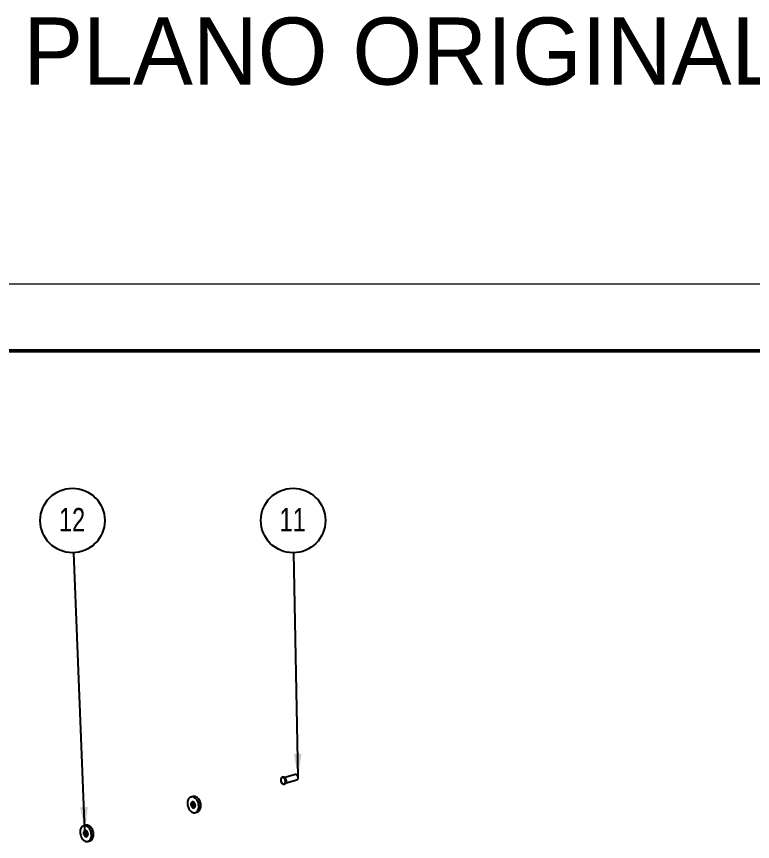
# Model space of a CAD drawing. Header units: millimetres. Extents: x -7982 to 6300, y -38 to 5016.
# Drawn here: x -6477 to -4832, y 3171 to 5014 of the extents above; entities that cross this region are included whole.
import ezdxf

# ---------------------------------------------------------------- set-up
doc = ezdxf.new("R2010")
doc.units = ezdxf.units.MM
doc.header["$LTSCALE"] = 15
doc.layers.add('FORMATO', color=7, linetype='Continuous')
doc.styles.add('SLDTEXTSTYLE1', font='TXT', dxfattribs={"width": 0.75})
doc.dimstyles.new('SLDDIMSTYLE0', dxfattribs={"dimtxt": 0.18, "dimasz": 52.5, "dimexe": 0, "dimexo": 0.0625, "dimgap": 0, "dimtad": 0, "dimtih": 1, "dimtoh": 1, "dimdec": 0, "dimrnd": 1e-09, "dimzin": 0, "dimdsep": 46, "dimtxsty": 'Standard', "dimsah": 1, "dimcen": 0.09, "dimadec": 0, "dimazin": 0, "dimtfac": 52.5, "dimtdec": 0, "dimtofl": 0, "dimtmove": 0, "dimatfit": 3, "dimfxl": 1, "dimfrac": 2, "dimtolj": 1, "dimtzin": 0, "dimarcsym": 0})

# ---------------------------------------------------------------- blocks, each defined once
blk = doc.blocks.new('SW_NOTE_0_6')
at = {"layer": 'FORMATO', "color": 0}
blk.add_circle((-2.9, 72.1), 72.1, dxfattribs=at)
at = {"layer": 'FORMATO', "color": 0, "insert": (-3.9, 100.1), "char_height": 52.5, "attachment_point": 2, "style": 'SLDTEXTSTYLE1'}
blk.add_mtext('12', dxfattribs=at)
blk = doc.blocks.new('SW_NOTE_0_7')
at = {"layer": 'FORMATO', "color": 0}
blk.add_circle((-1.4, 72.1), 72.1, dxfattribs=at)
at = {"layer": 'FORMATO', "color": 0, "insert": (-2.5, 100.2), "char_height": 52.5, "attachment_point": 2, "style": 'SLDTEXTSTYLE1'}
blk.add_mtext('11', dxfattribs=at)

msp = doc.modelspace()

# ---------------------------------------------------------------- linework, layer by layer
at = {"color": 7, "linetype": 'Continuous', "lineweight": 18}
msp.add_line((-7981.86, 4416.81), (-1681.86, 4416.81), dxfattribs=at)
at = {"color": 7, "linetype": 'Continuous', "lineweight": 50}
msp.add_line((-1831.86, 4266.81), (-7681.86, 4266.81), dxfattribs=at)
at = {"color": 7, "linetype": 'Continuous', "lineweight": 25}
for p, q in [((-5853.06, 3320.27), (-5877.16, 3313.81)), ((-5886.16, 3308.22), (-5886.16, 3308.03)), ((-5884.74, 3302.73), (-5884.64, 3302.56)), ((-5881.16, 3314.81), (-5882.57, 3314.43)), ((-5878.43, 3298.98), (-5877.01, 3299.36)), ((-5874.05, 3302.22), (-5849.96, 3308.68)), ((-5848.12, 3317.08), (-5848.4, 3317.58)), ((-5847.27, 3313.33), (-5847.27, 3313.9)), ((-6081.97, 3271.36), (-6086.57, 3270.13)), ((-6077.25, 3235.36), (-6072.66, 3236.59)), ((-6321.86, 3207.09), (-6326.46, 3205.86)), ((-6317.14, 3171.09), (-6312.54, 3172.32))]:
    msp.add_line(p, q, dxfattribs=at)
at = {"color": 7, "linetype": 'Continuous', "lineweight": 25, "flags": 128}
for points in [[(-5847.6, 3315.68), (-5848.13, 3317.07), (-5848.88, 3318.31), (-5849.79, 3319.3), (-5850.81, 3319.99), (-5851.87, 3320.33), (-5852.91, 3320.3), (-5853.06, 3320.27)], [(-5875.29, 3308.31), (-5875.89, 3309.93), (-5876.7, 3311.39), (-5877.69, 3312.64), (-5878.81, 3313.61), (-5880.01, 3314.25), (-5881.23, 3314.54), (-5882.42, 3314.47), (-5883.52, 3314.03), (-5884.48, 3313.25), (-5885.25, 3312.17), (-5885.8, 3310.82), (-5886.1, 3309.29), (-5886.16, 3308.22)], [(-5875.97, 3308.12), (-5876.53, 3309.63), (-5877.29, 3311), (-5878.22, 3312.17), (-5879.27, 3313.08), (-5880.39, 3313.68), (-5881.54, 3313.96), (-5882.65, 3313.89), (-5883.68, 3313.48), (-5884.58, 3312.75), (-5885.3, 3311.73), (-5885.82, 3310.47), (-5886.1, 3309.03), (-5886.14, 3307.48), (-5885.93, 3305.89), (-5885.48, 3304.33), (-5884.82, 3302.88), (-5883.97, 3301.6), (-5882.98, 3300.56), (-5881.88, 3299.8), (-5880.74, 3299.35), (-5879.6, 3299.25), (-5878.52, 3299.49), (-5877.55, 3300.07), (-5876.74, 3300.95), (-5876.12, 3302.09), (-5875.71, 3303.45), (-5875.55, 3304.95), (-5875.64, 3306.53), (-5875.97, 3308.12)], [(-5884.64, 3302.56), (-5883.83, 3301.36), (-5882.77, 3300.25), (-5881.6, 3299.44), (-5880.38, 3298.97), (-5879.17, 3298.86), (-5878.02, 3299.11), (-5876.98, 3299.73), (-5876.11, 3300.66), (-5875.45, 3301.89), (-5875.02, 3303.33), (-5874.85, 3304.94), (-5874.94, 3306.62), (-5875.29, 3308.31)], [(-5873.88, 3308.69), (-5874.47, 3310.31), (-5875.28, 3311.77), (-5876.27, 3313.02), (-5877.39, 3313.98), (-5878.59, 3314.63), (-5879.82, 3314.92), (-5881, 3314.85), (-5881.16, 3314.81)], [(-5877.01, 3299.36), (-5876.6, 3299.49), (-5875.57, 3300.1), (-5874.7, 3301.04), (-5874.03, 3302.26), (-5873.6, 3303.71), (-5873.43, 3305.31), (-5873.52, 3307), (-5873.88, 3308.69)], [(-5849.96, 3308.68), (-5849.61, 3308.79), (-5848.73, 3309.36), (-5848.02, 3310.25), (-5847.53, 3311.4), (-5847.29, 3312.75), (-5847.31, 3314.21), (-5847.6, 3315.68)], [(-5847.52, 3315.66), (-5847.98, 3316.84), (-5848.12, 3317.08)], [(-5847.27, 3313.9), (-5847.29, 3314.4), (-5847.52, 3315.66)], [(-6081.91, 3235.4), (-6080.14, 3235.1), (-6078.4, 3235.13), (-6076.73, 3235.51), (-6075.17, 3236.23), (-6073.73, 3237.27), (-6072.45, 3238.61), (-6071.36, 3240.22), (-6070.47, 3242.08), (-6069.81, 3244.14), (-6069.38, 3246.37), (-6069.19, 3248.73), (-6069.25, 3251.17), (-6069.56, 3253.63), (-6070.11, 3256.08), (-6070.89, 3258.46), (-6071.88, 3260.73), (-6073.07, 3262.85), (-6074.43, 3264.77), (-6075.94, 3266.45), (-6077.56, 3267.87), (-6079.26, 3269), (-6081.02, 3269.81), (-6082.8, 3270.28), (-6084.56, 3270.42), (-6086.26, 3270.21), (-6087.89, 3269.66), (-6089.39, 3268.78), (-6090.75, 3267.59), (-6091.94, 3266.11), (-6092.93, 3264.37), (-6093.71, 3262.4), (-6094.26, 3260.25), (-6094.57, 3257.95), (-6094.63, 3255.55), (-6094.45, 3253.09), (-6094.02, 3250.63), (-6093.35, 3248.21), (-6092.46, 3245.87), (-6091.37, 3243.67), (-6090.09, 3241.65), (-6088.66, 3239.84), (-6087.09, 3238.29), (-6085.42, 3237.01), (-6083.68, 3236.04), (-6081.91, 3235.4)], [(-6072.66, 3236.59), (-6072.14, 3236.75), (-6070.57, 3237.46), (-6069.13, 3238.5), (-6067.86, 3239.84), (-6066.76, 3241.45), (-6065.88, 3243.31), (-6065.21, 3245.37), (-6064.78, 3247.61), (-6064.59, 3249.96), (-6064.66, 3252.4), (-6064.97, 3254.86), (-6065.51, 3257.31), (-6066.29, 3259.69), (-6067.29, 3261.96), (-6068.47, 3264.08), (-6069.83, 3266), (-6071.34, 3267.69), (-6072.96, 3269.1), (-6074.67, 3270.23), (-6076.43, 3271.04), (-6078.2, 3271.51), (-6079.96, 3271.65), (-6081.67, 3271.44), (-6081.97, 3271.36)], [(-6081.91, 3246), (-6080.81, 3245.87), (-6079.76, 3246.09), (-6078.82, 3246.64), (-6078.04, 3247.5), (-6077.45, 3248.62), (-6077.09, 3249.95), (-6076.96, 3251.42), (-6077.09, 3252.95), (-6077.45, 3254.47), (-6078.04, 3255.91), (-6078.82, 3257.19), (-6079.76, 3258.24), (-6080.81, 3259.02), (-6081.91, 3259.49), (-6083.01, 3259.61), (-6084.06, 3259.4), (-6085, 3258.84), (-6085.78, 3257.99), (-6086.37, 3256.86), (-6086.74, 3255.54), (-6086.86, 3254.07), (-6086.74, 3252.54), (-6086.37, 3251.01), (-6085.78, 3249.58), (-6085, 3248.3), (-6084.06, 3247.24), (-6083.01, 3246.46), (-6081.91, 3246)], [(-6078.19, 3256.19), (-6078.71, 3256.94), (-6079.64, 3257.89), (-6080.67, 3258.53), (-6081.74, 3258.81), (-6082.77, 3258.73), (-6083.7, 3258.28), (-6084.47, 3257.49), (-6085.04, 3256.42), (-6085.37, 3255.13), (-6085.44, 3253.7), (-6085.24, 3252.23), (-6084.79, 3250.8), (-6084.11, 3249.5), (-6083.25, 3248.41), (-6082.26, 3247.62), (-6081.2, 3247.15), (-6081.2, 3247.15)], [(-6081.03, 3258.66), (-6081.29, 3258.35), (-6081.86, 3257.28), (-6082.19, 3255.99), (-6082.26, 3254.56), (-6082.06, 3253.08), (-6081.6, 3251.65), (-6080.93, 3250.35), (-6080.07, 3249.27), (-6079.08, 3248.47), (-6078.19, 3248.05)], [(-6081.2, 3247.15), (-6080.15, 3247.05), (-6079.16, 3247.32), (-6078.3, 3247.94), (-6077.62, 3248.88), (-6077.17, 3250.07), (-6076.97, 3251.44), (-6076.96, 3251.61)], [(-6312.54, 3172.32), (-6312.02, 3172.48), (-6310.46, 3173.19), (-6309.02, 3174.23), (-6307.74, 3175.57), (-6306.65, 3177.18), (-6305.76, 3179.04), (-6305.1, 3181.1), (-6304.67, 3183.34), (-6304.48, 3185.69), (-6304.54, 3188.13), (-6304.85, 3190.59), (-6305.4, 3193.04), (-6306.18, 3195.42), (-6307.17, 3197.7), (-6308.36, 3199.81), (-6309.72, 3201.73), (-6311.23, 3203.42), (-6312.85, 3204.84), (-6314.55, 3205.96), (-6316.31, 3206.77), (-6318.09, 3207.24), (-6319.85, 3207.38), (-6321.55, 3207.17), (-6321.86, 3207.09)], [(-6321.8, 3171.13), (-6320.03, 3170.83), (-6318.29, 3170.87), (-6316.62, 3171.25), (-6315.05, 3171.96), (-6313.62, 3173), (-6312.34, 3174.34), (-6311.25, 3175.95), (-6310.36, 3177.81), (-6309.69, 3179.87), (-6309.26, 3182.11), (-6309.08, 3184.46), (-6309.14, 3186.9), (-6309.45, 3189.36), (-6310, 3191.81), (-6310.77, 3194.19), (-6311.77, 3196.47), (-6312.96, 3198.58), (-6314.32, 3200.5), (-6315.82, 3202.19), (-6317.44, 3203.61), (-6319.15, 3204.73), (-6320.91, 3205.54), (-6322.69, 3206.01), (-6324.44, 3206.15), (-6326.15, 3205.94), (-6327.77, 3205.39), (-6329.28, 3204.51), (-6330.64, 3203.32), (-6331.83, 3201.84), (-6332.82, 3200.1), (-6333.6, 3198.13), (-6334.15, 3195.98), (-6334.46, 3193.68), (-6334.52, 3191.28), (-6334.33, 3188.82), (-6333.9, 3186.36), (-6333.24, 3183.94), (-6332.35, 3181.6), (-6331.26, 3179.41), (-6329.98, 3177.38), (-6328.54, 3175.58), (-6326.97, 3174.02), (-6325.31, 3172.75), (-6323.57, 3171.78), (-6321.8, 3171.13)], [(-6321.8, 3181.73), (-6320.7, 3181.61), (-6319.65, 3181.82), (-6318.71, 3182.38), (-6317.93, 3183.23), (-6317.34, 3184.35), (-6316.97, 3185.68), (-6316.85, 3187.15), (-6316.97, 3188.68), (-6317.34, 3190.21), (-6317.93, 3191.64), (-6318.71, 3192.92), (-6319.65, 3193.98), (-6320.7, 3194.76), (-6321.8, 3195.22), (-6322.9, 3195.35), (-6323.94, 3195.13), (-6324.88, 3194.57), (-6325.67, 3193.72), (-6326.26, 3192.6), (-6326.62, 3191.27), (-6326.75, 3189.8), (-6326.62, 3188.27), (-6326.26, 3186.74), (-6325.67, 3185.31), (-6324.88, 3184.03), (-6323.94, 3182.97), (-6322.9, 3182.2), (-6321.8, 3181.73)], [(-6318.08, 3191.93), (-6318.6, 3192.67), (-6319.53, 3193.62), (-6320.56, 3194.26), (-6321.62, 3194.54), (-6322.65, 3194.46), (-6323.58, 3194.01), (-6324.36, 3193.23), (-6324.93, 3192.15), (-6325.26, 3190.86), (-6325.32, 3189.44), (-6325.13, 3187.96), (-6324.67, 3186.53), (-6323.99, 3185.23), (-6323.13, 3184.15), (-6322.15, 3183.35), (-6321.09, 3182.88), (-6321.09, 3182.88)], [(-6320.92, 3194.4), (-6321.18, 3194.08), (-6321.75, 3193.01), (-6322.08, 3191.72), (-6322.14, 3190.29), (-6321.94, 3188.81), (-6321.49, 3187.38), (-6320.81, 3186.08), (-6319.95, 3185), (-6318.96, 3184.2), (-6318.08, 3183.79)], [(-6321.09, 3182.88), (-6320.04, 3182.78), (-6319.05, 3183.05), (-6318.19, 3183.67), (-6317.51, 3184.61), (-6317.06, 3185.8), (-6316.86, 3187.17), (-6316.85, 3187.35)]]:
    msp.add_lwpolyline(points, dxfattribs=at)
at = {"color": 7, "linetype": 'Continuous', "lineweight": 25}
for centre, start, end in [((-6072.2, 3255.34), 181.36823, 208.62769), ((-6312.09, 3191.08), 181.36901, 208.62692)]:
    msp.add_arc(centre, 10.06, start, end, dxfattribs=at)

# ---------------------------------------------------------------- block references
at = {"layer": 'FORMATO', "color": 7}
for name, p in [('SW_NOTE_0_6', (-6348.65, 3815.86)), ('SW_NOTE_0_7', (-5857.02, 3815.81))]:
    msp.add_blockref(name, p, dxfattribs=at)

# ---------------------------------------------------------------- texts
at = {"insert": (-6461.62, 5011.7), "char_height": 150, "attachment_point": 1}
msp.add_mtext_dynamic_manual_height_columns('PLANO ORIGINAL ITURRI', width=3387.0182, gutter_width=262.5, heights=[0], dxfattribs=at)

# ---------------------------------------------------------------- leaders
at = {"layer": 'FORMATO', "color": 7}
for points in [[(-6323.77, 3195.19), (-6348.65, 3815.86)], [(-5847.29, 3314.4), (-5857.02, 3815.81)]]:
    msp.add_leader(points, dimstyle='SLDDIMSTYLE0', dxfattribs=at)

doc.saveas('drawing.dxf')
